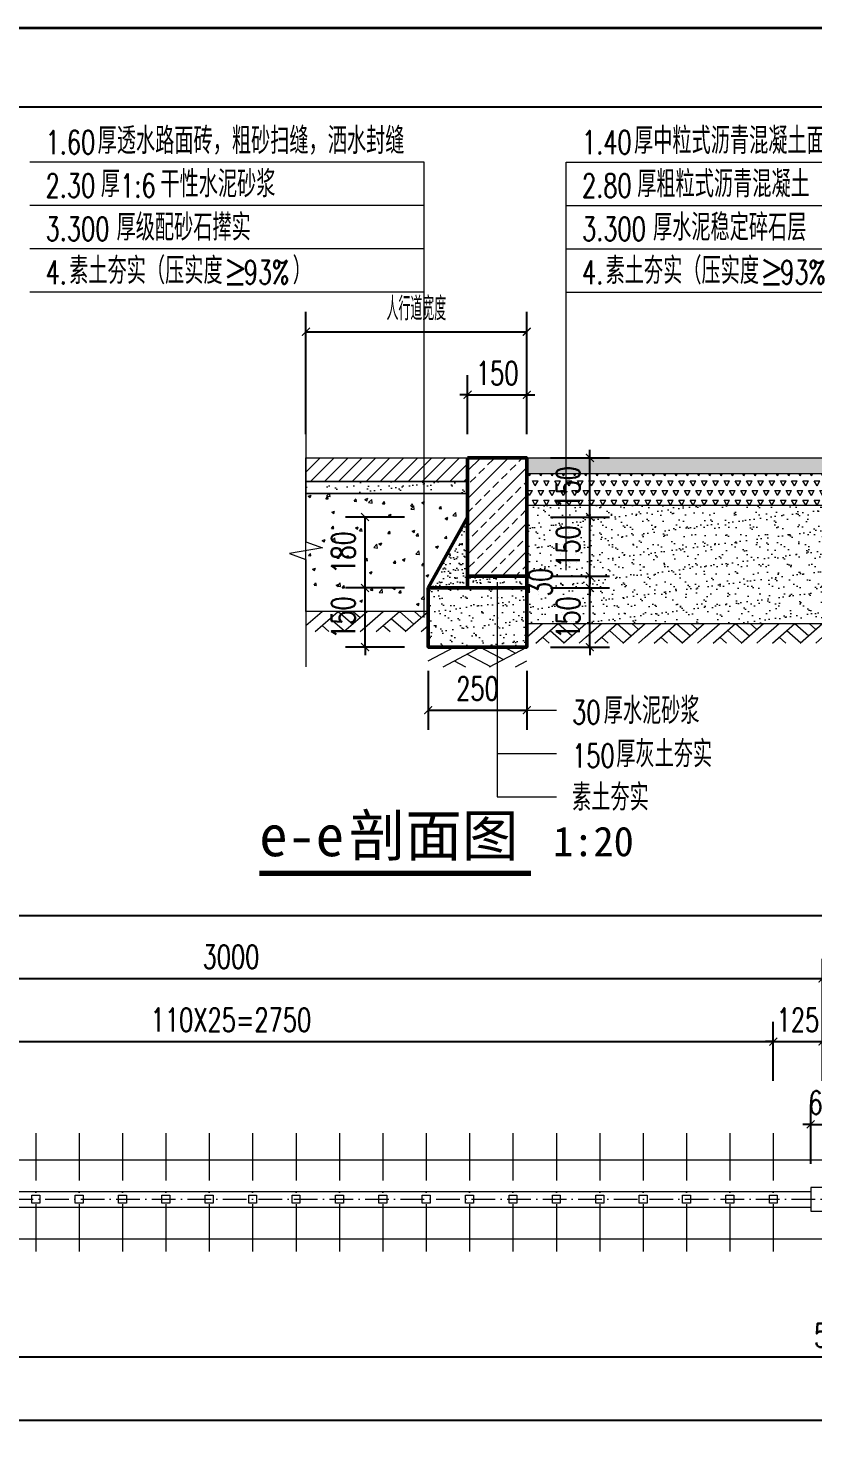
# Model space of a CAD drawing. Header units: millimetres. Extents: x 0 to 16820, y -11520 to 11880.
# Drawn here: x 9086 to 11075, y 8300 to 11880 of the extents above; entities that cross this region are included whole.
import ezdxf
from ezdxf.enums import TextEntityAlignment as Align

# ---------------------------------------------------------------- set-up
doc = ezdxf.new("R2010")
doc.units = ezdxf.units.MM
doc.header["$LTSCALE"] = 1000
doc.linetypes.add('ACAD_ISO10W100', pattern=[18, 12, -3, 0, -3])
doc.linetypes.add('CENTER', pattern=[2, 1.25, -0.25, 0.25, -0.25])
for name, color, linetype, lineweight in [('0-LA-轮廓线', 7, 'Continuous', 20), ('0-LA-轴线', 1, 'CENTER', 9), ('A-ANNO-DIMS', 3, 'Continuous', 13), ('A-ANNO-SYMB', 4, 'Continuous', 13), ('A-ANNO-TEXT', 7, 'Continuous', 18), ('A-COLU', 6, 'Continuous', 50), ('A-COLU-PATT', 8, 'Continuous', 13)]:
    doc.layers.add(name, color=color, linetype=linetype, lineweight=lineweight)
doc.layers.add('PUB_DIM', color=3, linetype='Continuous')
doc.layers.add('图框层', color=7, linetype='Continuous')
doc.styles.add('_TCH_DIM', font='SIMPLEX', dxfattribs={"bigfont": 'GBCBIG'})
doc.styles.add('_TCH_DIM_T3', font='SIMPLEX', dxfattribs={"width": 0.705882, "bigfont": 'GBCBIG'})
doc.styles.add('宋体', font='', dxfattribs={"width": 0.8})
doc.styles.add('黑体', font='simhei.ttf')
doc.styles.get('宋体').set_extended_font_data('SimSun')
doc.dimstyles.new('_TCH_ARCH&&20', dxfattribs={"dimtxt": 59.5, "dimasz": 20, "dimexe": 50, "dimexo": 60, "dimgap": 25.25, "dimtad": 1, "dimdec": 0, "dimzin": 0, "dimdsep": 46, "dimtxsty": '_TCH_DIM_T3', "dimblk": 'ARCHTICK', "dimcen": 0.09, "dimclrt": 7, "dimazin": 2, "dimtfac": 1, "dimtdec": 0, "dimtix": 1, "dimtmove": 2, "dimatfit": 3, "dimfxl": 20, "dimtolj": 1, "dimtzin": 0, "dimarcsym": 0})

# ---------------------------------------------------------------- blocks, each defined once
blk = doc.blocks.new('_ArchTick')
at = {"color": 0, "linetype": 'ByBlock', "const_width": 0.15}
blk.add_lwpolyline([(-0.5, -0.5), (0.5, 0.5)], dxfattribs=at)
blk = doc.blocks.new('*D31')
at = {"layer": 'A-ANNO-DIMS', "color": 0, "lineweight": -2, "transparency": 16777216}
for p, q in [((10100, 10250.3), (10100, 10100.3)), ((10350, 10250.3), (10350, 10100.3)), ((10100, 10150.3), (10350, 10150.3))]:
    blk.add_line(p, q, dxfattribs=at)
at = {"layer": 'Defpoints', "color": 0, "transparency": 16777216}
for p in [(10100, 10310.3), (10350, 10310.3), (10350, 10150.3)]:
    blk.add_point(p, dxfattribs=at)
at = {"layer": 'A-ANNO-DIMS', "color": 0, "lineweight": -2, "transparency": 16777216, "xscale": 20, "yscale": 20, "zscale": 20, "rotation": 180}
blk.add_blockref('_ArchTick', (10100, 10150.3), dxfattribs=at)
at = {"layer": 'A-ANNO-DIMS', "color": 0, "lineweight": -2, "transparency": 16777216, "xscale": 20, "yscale": 20, "zscale": 20}
blk.add_blockref('_ArchTick', (10350, 10150.3), dxfattribs=at)
at = {"layer": 'A-ANNO-DIMS', "color": 7, "transparency": 16777216, "insert": (10225, 10205.3), "char_height": 59.5, "attachment_point": 5, "style": '_TCH_DIM_T3'}
blk.add_mtext('\\A1;250', dxfattribs=at)
blk = doc.blocks.new('*D32')
at = {"layer": 'A-ANNO-DIMS', "color": 0, "lineweight": -2, "transparency": 16777216}
for p, q in [((10040, 10460.3), (9890, 10460.3)), ((9940, 10460.3), (9940, 10480.3)), ((9940, 10310.3), (9940, 10460.3)), ((10040, 10310.3), (9890, 10310.3)), ((9940, 10310.3), (9940, 10290.3))]:
    blk.add_line(p, q, dxfattribs=at)
at = {"layer": 'Defpoints', "color": 0, "transparency": 16777216}
for p in [(9940, 10460.3), (10100, 10460.3), (10100, 10310.3)]:
    blk.add_point(p, dxfattribs=at)
at = {"layer": 'A-ANNO-DIMS', "color": 0, "lineweight": -2, "transparency": 16777216, "xscale": 20, "yscale": 20, "zscale": 20}
for p, rotation in [((9940, 10460.3), 270), ((9940, 10310.3), 90)]:
    blk.add_blockref('_ArchTick', p, dxfattribs=dict(at, rotation=rotation))
at = {"layer": 'A-ANNO-DIMS', "color": 7, "transparency": 16777216, "insert": (9885, 10385.3), "char_height": 59.5, "attachment_point": 5, "rotation": 90, "style": '_TCH_DIM_T3'}
blk.add_mtext('\\A1;150', dxfattribs=at)
blk = doc.blocks.new('*D33')
at = {"layer": 'A-ANNO-DIMS', "color": 0, "lineweight": -2, "transparency": 16777216}
for p, q in [((10040, 10640.3), (9890, 10640.3)), ((9940, 10460.3), (9940, 10640.3)), ((10040, 10460.3), (9890, 10460.3))]:
    blk.add_line(p, q, dxfattribs=at)
at = {"layer": 'Defpoints', "color": 0, "transparency": 16777216}
for p in [(9940, 10640.3), (10100, 10640.3), (10100, 10460.3)]:
    blk.add_point(p, dxfattribs=at)
at = {"layer": 'A-ANNO-DIMS', "color": 0, "lineweight": -2, "transparency": 16777216, "xscale": 20, "yscale": 20, "zscale": 20}
for p, rotation in [((9940, 10640.3), 90), ((9940, 10460.3), 270)]:
    blk.add_blockref('_ArchTick', p, dxfattribs=dict(at, rotation=rotation))
at = {"layer": 'A-ANNO-DIMS', "color": 7, "transparency": 16777216, "insert": (9885, 10550.3), "char_height": 59.5, "attachment_point": 5, "rotation": 90, "style": '_TCH_DIM_T3'}
blk.add_mtext('\\A1;180', dxfattribs=at)
blk = doc.blocks.new('*D34')
at = {"layer": 'A-ANNO-DIMS', "color": 0, "lineweight": -2, "transparency": 16777216}
for p, q in [((10410, 10790.3), (10560, 10790.3)), ((10510, 10790.3), (10510, 10810.3)), ((10510, 10640.3), (10510, 10790.3)), ((10410, 10640.3), (10560, 10640.3)), ((10510, 10640.3), (10510, 10620.3))]:
    blk.add_line(p, q, dxfattribs=at)
at = {"layer": 'Defpoints', "color": 0, "transparency": 16777216}
for p in [(10350, 10790.3), (10510, 10790.3), (10350, 10640.3)]:
    blk.add_point(p, dxfattribs=at)
at = {"layer": 'A-ANNO-DIMS', "color": 0, "lineweight": -2, "transparency": 16777216, "xscale": 20, "yscale": 20, "zscale": 20}
for p, rotation in [((10510, 10790.3), 270), ((10510, 10640.3), 90)]:
    blk.add_blockref('_ArchTick', p, dxfattribs=dict(at, rotation=rotation))
at = {"layer": 'A-ANNO-DIMS', "color": 7, "transparency": 16777216, "insert": (10455, 10715.3), "char_height": 59.5, "attachment_point": 5, "rotation": 90, "style": '_TCH_DIM_T3'}
blk.add_mtext('\\A1;150', dxfattribs=at)
blk = doc.blocks.new('*D35')
at = {"layer": 'A-ANNO-DIMS', "color": 0, "lineweight": -2, "transparency": 16777216}
for p, q in [((10410, 10640.3), (10560, 10640.3)), ((10510, 10640.3), (10510, 10660.3)), ((10510, 10490.3), (10510, 10640.3)), ((10410, 10490.3), (10560, 10490.3)), ((10510, 10490.3), (10510, 10470.3))]:
    blk.add_line(p, q, dxfattribs=at)
at = {"layer": 'Defpoints', "color": 0, "transparency": 16777216}
for p in [(10350, 10640.3), (10510, 10640.3), (10350, 10490.3)]:
    blk.add_point(p, dxfattribs=at)
at = {"layer": 'A-ANNO-DIMS', "color": 0, "lineweight": -2, "transparency": 16777216, "xscale": 20, "yscale": 20, "zscale": 20}
for p, rotation in [((10510, 10640.3), 270), ((10510, 10490.3), 90)]:
    blk.add_blockref('_ArchTick', p, dxfattribs=dict(at, rotation=rotation))
at = {"layer": 'A-ANNO-DIMS', "color": 7, "transparency": 16777216, "insert": (10455, 10565.3), "char_height": 59.5, "attachment_point": 5, "rotation": 90, "style": '_TCH_DIM_T3'}
blk.add_mtext('\\A1;150', dxfattribs=at)
blk = doc.blocks.new('*D36')
at = {"layer": 'A-ANNO-DIMS', "color": 0, "lineweight": -2, "transparency": 16777216}
for p, q in [((10410, 10490.3), (10560, 10490.3)), ((10510, 10490.3), (10510, 10510.3)), ((10510, 10460.3), (10510, 10490.3)), ((10410, 10460.3), (10560, 10460.3)), ((10510, 10460.3), (10510, 10440.3))]:
    blk.add_line(p, q, dxfattribs=at)
at = {"layer": 'Defpoints', "color": 0, "transparency": 16777216}
for p in [(10350, 10490.3), (10510, 10490.3), (10350, 10460.3)]:
    blk.add_point(p, dxfattribs=at)
at = {"layer": 'A-ANNO-DIMS', "color": 0, "lineweight": -2, "transparency": 16777216, "xscale": 20, "yscale": 20, "zscale": 20}
for p, rotation in [((10510, 10490.3), 270), ((10510, 10460.3), 90)]:
    blk.add_blockref('_ArchTick', p, dxfattribs=dict(at, rotation=rotation))
at = {"layer": 'A-ANNO-DIMS', "color": 7, "transparency": 16777216, "insert": (10385, 10475.3), "char_height": 59.5, "attachment_point": 5, "rotation": 90, "style": '_TCH_DIM_T3'}
blk.add_mtext('\\A1;30', dxfattribs=at)
blk = doc.blocks.new('*D37')
at = {"layer": 'A-ANNO-DIMS', "color": 0, "lineweight": -2, "transparency": 16777216}
for p, q in [((10410, 10460.3), (10560, 10460.3)), ((10510, 10460.3), (10510, 10480.3)), ((10510, 10310.3), (10510, 10460.3)), ((10410, 10310.3), (10560, 10310.3)), ((10510, 10310.3), (10510, 10290.3))]:
    blk.add_line(p, q, dxfattribs=at)
at = {"layer": 'Defpoints', "color": 0, "transparency": 16777216}
for p in [(10350, 10460.3), (10510, 10460.3), (10350, 10310.3)]:
    blk.add_point(p, dxfattribs=at)
at = {"layer": 'A-ANNO-DIMS', "color": 0, "lineweight": -2, "transparency": 16777216, "xscale": 20, "yscale": 20, "zscale": 20}
for p, rotation in [((10510, 10460.3), 270), ((10510, 10310.3), 90)]:
    blk.add_blockref('_ArchTick', p, dxfattribs=dict(at, rotation=rotation))
at = {"layer": 'A-ANNO-DIMS', "color": 7, "transparency": 16777216, "insert": (10455, 10385.3), "char_height": 59.5, "attachment_point": 5, "rotation": 90, "style": '_TCH_DIM_T3'}
blk.add_mtext('\\A1;150', dxfattribs=at)
blk = doc.blocks.new('*D64')
at = {"layer": 'A-ANNO-DIMS', "color": 0, "lineweight": -2, "transparency": 16777216}
for p, q in [((10200, 10850.3), (10200, 11000.3)), ((10350, 10850.3), (10350, 11000.3)), ((10200, 10950.3), (10180, 10950.3)), ((10200, 10950.3), (10350, 10950.3)), ((10350, 10950.3), (10370, 10950.3))]:
    blk.add_line(p, q, dxfattribs=at)
at = {"layer": 'Defpoints', "color": 0, "transparency": 16777216}
for p in [(10350, 10950.3), (10200, 10790.3), (10350, 10790.3)]:
    blk.add_point(p, dxfattribs=at)
at = {"layer": 'A-ANNO-DIMS', "color": 0, "lineweight": -2, "transparency": 16777216, "xscale": 20, "yscale": 20, "zscale": 20}
blk.add_blockref('_ArchTick', (10200, 10950.3), dxfattribs=at)
at = {"layer": 'A-ANNO-DIMS', "color": 0, "lineweight": -2, "transparency": 16777216, "xscale": 20, "yscale": 20, "zscale": 20, "rotation": 180}
blk.add_blockref('_ArchTick', (10350, 10950.3), dxfattribs=at)
at = {"layer": 'A-ANNO-DIMS', "color": 7, "transparency": 16777216, "insert": (10275, 11005.3), "char_height": 59.5, "attachment_point": 5, "style": '_TCH_DIM_T3'}
blk.add_mtext('\\A1;150', dxfattribs=at)
blk = doc.blocks.new('JYHT-FRAME_NORMAL-7c40bc6b8ebf42d483e23fe8ae0242e0')
at = {"layer": '图框层', "color": 4, "lineweight": 35}
blk.add_line((841, 594), (0, 594), dxfattribs=at)
at = {"layer": '图框层', "color": 0, "linetype": 'Continuous'}
blk.add_line((831, 584), (25, 584), dxfattribs=at)
at = {"style": '宋体'}
blk.add_attdef('公章', text='', height=2.5, dxfattribs=at).set_placement((795.74, 211.72), align=Align.MIDDLE_CENTER)
at = {"layer": '图框层', "style": '宋体', "width": 0.8}
for tag, height, p in [('合作设计单位', 3, (796, 528)), ('节能章', 2.5, (795.74, 103.14))]:
    blk.add_attdef(tag, text='', height=height, dxfattribs=at).set_placement(p, align=Align.MIDDLE_CENTER)
at = {"layer": '图框层', "style": '宋体'}
for tag, p in [('接口确认章', (794.47, 491.41)), ('竣工图章', (794.47, 491.41)), ('造价咨询章', (795.43, 445.09)), ('出图章', (795.43, 445.09)), ('提交图纸章', (788.66, 395.82)), ('报审章', (788.66, 394.32)), ('规划报审章', (788.66, 338.77)), ('制图人', (793.5, 230.46)), ('设计人', (793.5, 223.48)), ('专业负责人', (793.5, 216.44)), ('设计主持人', (793.5, 209.46)), ('项目经理', (793.5, 202.45)), ('校对', (793.5, 195.46)), ('审核', (793.5, 188.46)), ('审定', (793.5, 181.44)), ('工程名称', (804.5, 72.96)), ('子项名称', (804.5, 58.96)), ('设计号', (787, 48.48)), ('专业', (822, 48.44)), ('图名', (804.5, 37.94)), ('图号', (804.5, 23.99)), ('阶段', (787, 13.46)), ('日期', (822, 13.45))]:
    blk.add_attdef(tag, text='', height=2.5, dxfattribs=at).set_placement(p, align=Align.MIDDLE_CENTER)
for tag, p in [('版号1', (769.51, 97.5)), ('版号1日期', (787.01, 97.5)), ('版号1内容', (804.46, 97.5)), ('版号1修改人', (822.01, 97.5)), ('版号2', (769.51, 90.5)), ('版号2日期', (787.01, 90.5)), ('版号2内容', (804.46, 90.5)), ('版号2修改人', (822.01, 90.5)), ('版号3', (769.51, 83.5)), ('版号3日期', (787.01, 83.5)), ('版号3内容', (804.46, 83.5)), ('版号3修改人', (822.01, 83.5))]:
    blk.add_attdef(tag, text='', height=2.5, dxfattribs=at).set_placement(p, align=Align.MIDDLE)
blk = doc.blocks.new('*D358')
at = {"layer": 'Defpoints', "color": 0, "transparency": 16777216}
for p in [(8200, 8670), (14100, 8670), (14100, 8510)]:
    blk.add_point(p, dxfattribs=at)
at = {"layer": 'PUB_DIM', "color": 0, "lineweight": -2, "transparency": 16777216}
for p, q in [((8200, 8610), (8200, 8460)), ((14100, 8610), (14100, 8460)), ((8200, 8510), (14100, 8510))]:
    blk.add_line(p, q, dxfattribs=at)
at = {"layer": 'PUB_DIM', "color": 0, "lineweight": -2, "transparency": 16777216, "xscale": 20, "yscale": 20, "zscale": 20, "rotation": 180}
blk.add_blockref('_ArchTick', (8200, 8510), dxfattribs=at)
at = {"layer": 'PUB_DIM', "color": 0, "lineweight": -2, "transparency": 16777216, "xscale": 20, "yscale": 20, "zscale": 20}
blk.add_blockref('_ArchTick', (14100, 8510), dxfattribs=at)
at = {"layer": 'PUB_DIM', "color": 7, "transparency": 16777216, "insert": (11150, 8565), "char_height": 59.5, "attachment_point": 5, "style": '_TCH_DIM_T3'}
blk.add_mtext('\\A1;5900', dxfattribs=at)
blk = doc.blocks.new('*D360')
at = {"layer": 'Defpoints', "color": 0, "transparency": 16777216}
for p in [(2100, 8670), (14100, 8670), (14100, 8350)]:
    blk.add_point(p, dxfattribs=at)
at = {"layer": 'PUB_DIM', "color": 0, "lineweight": -2, "transparency": 16777216}
for p, q in [((2100, 8610), (2100, 8300)), ((14100, 8610), (14100, 8300)), ((2100, 8350), (14100, 8350))]:
    blk.add_line(p, q, dxfattribs=at)
at = {"layer": 'PUB_DIM', "color": 0, "lineweight": -2, "transparency": 16777216, "xscale": 20, "yscale": 20, "zscale": 20, "rotation": 180}
blk.add_blockref('_ArchTick', (2100, 8350), dxfattribs=at)
at = {"layer": 'PUB_DIM', "color": 0, "lineweight": -2, "transparency": 16777216, "xscale": 20, "yscale": 20, "zscale": 20}
blk.add_blockref('_ArchTick', (14100, 8350), dxfattribs=at)
at = {"layer": 'PUB_DIM', "color": 7, "transparency": 16777216, "insert": (8100, 8405), "char_height": 59.5, "attachment_point": 5, "style": '_TCH_DIM_T3'}
blk.add_mtext('\\A1;12000', dxfattribs=at)
blk = doc.blocks.new('*D362')
at = {"layer": 'Defpoints', "color": 0, "transparency": 16777216}
for p in [(11130, 9100), (11070, 8940), (11130, 8940)]:
    blk.add_point(p, dxfattribs=at)
at = {"layer": 'PUB_DIM', "color": 0, "lineweight": -2, "transparency": 16777216}
for p, q in [((11070, 9000), (11070, 9150)), ((11130, 9000), (11130, 9150)), ((11070, 9100), (11050, 9100)), ((11070, 9100), (11130, 9100)), ((11130, 9100), (11150, 9100))]:
    blk.add_line(p, q, dxfattribs=at)
at = {"layer": 'PUB_DIM', "color": 0, "lineweight": -2, "transparency": 16777216, "xscale": 20, "yscale": 20, "zscale": 20}
blk.add_blockref('_ArchTick', (11070, 9100), dxfattribs=at)
at = {"layer": 'PUB_DIM', "color": 0, "lineweight": -2, "transparency": 16777216, "xscale": 20, "yscale": 20, "zscale": 20, "rotation": 180}
blk.add_blockref('_ArchTick', (11130, 9100), dxfattribs=at)
at = {"layer": 'PUB_DIM', "color": 7, "transparency": 16777216, "insert": (11100, 9155), "char_height": 59.5, "attachment_point": 5, "style": '_TCH_DIM_T3'}
blk.add_mtext('\\A1;60', dxfattribs=at)
blk = doc.blocks.new('*D394')
at = {"layer": 'A-ANNO-DIMS', "color": 0, "lineweight": -2, "transparency": 16777216}
for p, q in [((8225, 9210), (8225, 9360)), ((10975, 9210), (10975, 9360)), ((8225, 9310), (10975, 9310))]:
    blk.add_line(p, q, dxfattribs=at)
at = {"layer": 'Defpoints', "color": 0, "transparency": 16777216}
for p in [(10975, 9310), (8225, 9150), (10975, 9150)]:
    blk.add_point(p, dxfattribs=at)
at = {"layer": 'A-ANNO-DIMS', "color": 0, "lineweight": -2, "transparency": 16777216, "xscale": 20, "yscale": 20, "zscale": 20, "rotation": 180}
blk.add_blockref('_ArchTick', (8225, 9310), dxfattribs=at)
at = {"layer": 'A-ANNO-DIMS', "color": 0, "lineweight": -2, "transparency": 16777216, "xscale": 20, "yscale": 20, "zscale": 20}
blk.add_blockref('_ArchTick', (10975, 9310), dxfattribs=at)
at = {"layer": 'A-ANNO-DIMS', "color": 7, "transparency": 16777216, "insert": (9600, 9365), "char_height": 59.5, "attachment_point": 5, "style": '_TCH_DIM_T3'}
blk.add_mtext('\\A1;110X25=2750', dxfattribs=at)
blk = doc.blocks.new('*D395')
at = {"layer": 'A-ANNO-DIMS', "color": 0, "lineweight": -2, "transparency": 16777216}
for p, q in [((10975, 9210), (10975, 9360)), ((11100, 9210), (11100, 9360)), ((10975, 9310), (10955, 9310)), ((10975, 9310), (11100, 9310)), ((11100, 9310), (11120, 9310))]:
    blk.add_line(p, q, dxfattribs=at)
at = {"layer": 'Defpoints', "color": 0, "transparency": 16777216}
for p in [(11100, 9310), (10975, 9150), (11100, 9150)]:
    blk.add_point(p, dxfattribs=at)
at = {"layer": 'A-ANNO-DIMS', "color": 0, "lineweight": -2, "transparency": 16777216, "xscale": 20, "yscale": 20, "zscale": 20}
blk.add_blockref('_ArchTick', (10975, 9310), dxfattribs=at)
at = {"layer": 'A-ANNO-DIMS', "color": 0, "lineweight": -2, "transparency": 16777216, "xscale": 20, "yscale": 20, "zscale": 20, "rotation": 180}
blk.add_blockref('_ArchTick', (11100, 9310), dxfattribs=at)
at = {"layer": 'A-ANNO-DIMS', "color": 7, "transparency": 16777216, "insert": (11037.5, 9365), "char_height": 59.5, "attachment_point": 5, "style": '_TCH_DIM_T3'}
blk.add_mtext('\\A1;125', dxfattribs=at)
blk = doc.blocks.new('*D400')
at = {"layer": 'A-ANNO-DIMS', "color": 0, "lineweight": -2, "transparency": 16777216}
for p, q in [((8100, 9210), (8100, 9520)), ((11100, 9210), (11100, 9520)), ((8100, 9470), (11100, 9470))]:
    blk.add_line(p, q, dxfattribs=at)
at = {"layer": 'Defpoints', "color": 0, "transparency": 16777216}
for p in [(11100, 9470), (8100, 9150), (11100, 9150)]:
    blk.add_point(p, dxfattribs=at)
at = {"layer": 'A-ANNO-DIMS', "color": 0, "lineweight": -2, "transparency": 16777216, "xscale": 20, "yscale": 20, "zscale": 20, "rotation": 180}
blk.add_blockref('_ArchTick', (8100, 9470), dxfattribs=at)
at = {"layer": 'A-ANNO-DIMS', "color": 0, "lineweight": -2, "transparency": 16777216, "xscale": 20, "yscale": 20, "zscale": 20}
blk.add_blockref('_ArchTick', (11100, 9470), dxfattribs=at)
at = {"layer": 'A-ANNO-DIMS', "color": 7, "transparency": 16777216, "insert": (9600, 9525), "char_height": 59.5, "attachment_point": 5, "style": '_TCH_DIM_T3'}
blk.add_mtext('\\A1;3000', dxfattribs=at)
blk = doc.blocks.new('*D403')
at = {"layer": 'A-ANNO-DIMS', "color": 0, "lineweight": -2, "transparency": 16777216}
for p, q in [((2100, 9210), (2100, 9680)), ((14100, 9210), (14100, 9680)), ((2100, 9630), (14100, 9630))]:
    blk.add_line(p, q, dxfattribs=at)
at = {"layer": 'Defpoints', "color": 0, "transparency": 16777216}
for p in [(14100, 9630), (2100, 9150), (14100, 9150)]:
    blk.add_point(p, dxfattribs=at)
at = {"layer": 'A-ANNO-DIMS', "color": 0, "lineweight": -2, "transparency": 16777216, "xscale": 20, "yscale": 20, "zscale": 20, "rotation": 180}
blk.add_blockref('_ArchTick', (2100, 9630), dxfattribs=at)
at = {"layer": 'A-ANNO-DIMS', "color": 0, "lineweight": -2, "transparency": 16777216, "xscale": 20, "yscale": 20, "zscale": 20}
blk.add_blockref('_ArchTick', (14100, 9630), dxfattribs=at)
at = {"layer": 'A-ANNO-DIMS', "color": 7, "transparency": 16777216, "insert": (8100, 9685), "char_height": 59.5, "attachment_point": 5, "style": '_TCH_DIM_T3'}
blk.add_mtext('\\A1;12000', dxfattribs=at)
blk = doc.blocks.new('*D527')
at = {"layer": 'A-ANNO-DIMS', "color": 0, "lineweight": -2, "transparency": 16777216}
for p, q in [((9790, 10850.3), (9790, 11160.3)), ((10350, 10850.3), (10350, 11160.3)), ((9790, 11110.3), (10350, 11110.3))]:
    blk.add_line(p, q, dxfattribs=at)
at = {"layer": 'Defpoints', "color": 0, "transparency": 16777216}
for p in [(10350, 11110.3), (9790, 10790.3), (10350, 10790.3)]:
    blk.add_point(p, dxfattribs=at)
at = {"layer": 'A-ANNO-DIMS', "color": 0, "lineweight": -2, "transparency": 16777216, "xscale": 20, "yscale": 20, "zscale": 20, "rotation": 180}
blk.add_blockref('_ArchTick', (9790, 11110.3), dxfattribs=at)
at = {"layer": 'A-ANNO-DIMS', "color": 0, "lineweight": -2, "transparency": 16777216, "xscale": 20, "yscale": 20, "zscale": 20}
blk.add_blockref('_ArchTick', (10350, 11110.3), dxfattribs=at)
at = {"layer": 'A-ANNO-DIMS', "color": 7, "transparency": 16777216, "insert": (10070, 11168.3), "char_height": 59.5, "attachment_point": 5, "style": '_TCH_DIM_T3'}
blk.add_mtext('\\A1;人行道宽度', dxfattribs=at)
blk = doc.blocks.new('$LinePat$素土夯实')
at = {"color": 0}
for p, q in [((0, -210), (210, 0)), ((120, -300), (420, 0)), ((420, 0), (608, -188)), ((495, -300), (795, 0)), ((615, 0), (705, -90)), ((315, -105), (502, -293)), ((210, -210), (300, -300)), ((705, -300), (795, -210))]:
    blk.add_line(p, q, dxfattribs=at)

msp = doc.modelspace()

# ---------------------------------------------------------------- hatches: boundary and pattern name
at = {"layer": 'A-COLU-PATT'}
h = msp.add_hatch(dxfattribs=at)
h.set_pattern_fill('普通砖', color=256, scale=10)
h.set_pattern_definition([(45, (-84136.644, -3941.192), (-17.6776766, 17.6776766), [])])
h.paths.add_polyline_path([(9790.03683, 10730.29745), (9790.03683, 10790.29745), (10200.03683, 10790.29745), (10200.03683, 10730.29745)])
h = msp.add_hatch(dxfattribs=at)
h.set_pattern_fill('天然石材', color=256, scale=10)
h.set_pattern_definition([(45, (-81926.644, -3941.19), (-35.355353, 35.355353), []), (45, (-81909.257, -3959.144), (-35.355353, 35.355353), [19.73685, -11.2782])])
h.paths.add_polyline_path([(10200.03683, 10790.29745), (10350.03683, 10790.29745), (10350.03683, 10490.29745), (10200.03683, 10490.29745)])
h = msp.add_hatch(dxfattribs=at)
h.set_pattern_fill('TRIANG', color=256, scale=5)
h.set_pattern_definition([(60, (10800.037, 10750.297), (-7.14375, 12.37334), [7.14375, -7.14375]), (120, (10800.037, 10750.297), (-14.2875, 1e-06), [7.14375, -7.14375]), (0, (10796.465, 10756.484), (7.14375, 12.37334), [7.14375, -7.14375])])
h.paths.add_polyline_path([(11250.03683, 10750.29745), (11250.03683, 10790.29745), (10350.03683, 10790.29745), (10350.03683, 10750.29745)])
h = msp.add_hatch(dxfattribs=at)
h.set_pattern_fill('TRIANG', color=256, scale=10)
h.set_pattern_definition([(60, (10800.037, 10670.297), (-14.2875, 24.7467), [14.2875, -14.2875]), (120, (10800.037, 10670.297), (-28.575, 3e-06), [14.2875, -14.2875]), (0, (10792.893, 10682.67), (14.2875, 24.7467), [14.2875, -14.2875])])
h.paths.add_polyline_path([(11250.03683, 10670.29745), (11250.03683, 10750.29745), (10350.03683, 10750.29745), (10350.03683, 10670.29745)])
h = msp.add_hatch(dxfattribs=at)
h.set_pattern_fill('粉刷', color=256, scale=10)
h.set_pattern_definition([(37.5, (-84136.644, -3959.144), (-1.259867, 38.536475), [0, -30.4, 0, -34, 0, -32.5]), (7.5, (-84136.644, -3959.144), (35.395534, 56.44292), [0, -16.4, 0, -27.4, 0, -10.5]), (327.5, (-84161.244, -3959.144), (62.282837, 0.113181), [0, -10, 0, -36, 0, -47]), (317.5, (-84161.244, -3959.144), (60.122532, 17.55351), [0, -5, 0, -23.6, 0, -27])])
h.paths.add_polyline_path([(9790.03683, 10730.29745), (10200.03683, 10730.29745), (10200.03683, 10700.29745), (9790.03683, 10700.29745)])
h = msp.add_hatch(dxfattribs=at)
h.set_pattern_fill('砂石碎砖', color=256, scale=10)
h.set_pattern_definition([(50, (-84136.644, -3959.144), (71.726018, -6.275213), [7.5, -82.5]), (355, (-84136.644, -3959.14), (-13.87513, 75.219213), [6, -66]), (100.4514, (-84130.67, -3959.666), (57.85094, 68.943954), [6.37402, -70.11421]), (46.1842, (-84136.64, -3939.14), (106.724104, -16.5519), [11.25, -123.75]), (96.6356, (-84127.75, -3940.52), (93.46627, 97.41179), [9.56103, -105.1713]), (351.1842, (-84136.64, -3939.14), (93.4662, 97.41186), [9, -99]), (21, (-84126.644, -3944.144), (59.690705, -40.26189), [7.5, -82.5]), (326, (-84126.644, -3944.14), (24.331534, 72.515004), [6, -66]), (71.4514, (-84121.67, -3947.5), (84.022263, 32.25305), [6.37402, -70.11421])])
h.paths.add_polyline_path([(9790.03683, 10700.29745), (10200.03683, 10700.29745), (10200.03683, 10640.29745), (10100.03683, 10460.29745), (10100.03683, 10400.29745), (9790.03683, 10400.29745)])
h = msp.add_hatch(dxfattribs=at)
h.set_pattern_fill('砂灰土', color=256, scale=10)
h.set_pattern_definition([(37.5, (10800.037, 10670.297), (-1.2599, 38.5365), [0, -30.4, 0, -34, 0, -32.5]), (7.5, (10800.037, 10670.3), (35.3955, 56.443), [0, -16.4, 0, -27.4, 0, -10.5]), (327.5, (10775.437, 10670.297), (62.2828, 0.1132), [0, -10, 0, -36, 0, -47]), (317.5, (10775.437, 10670.3), (60.1225, 17.5535), [0, -5, 0, -23.6, 0, -27])])
h.paths.add_polyline_path([(11250.03683, 10370.29745), (11250.03683, 10532.79745), (11208.03683, 10547.69923), (11292.03683, 10562.5107), (11250.03683, 10577.79745), (11250.03683, 10670.29745), (10350.03683, 10670.29745), (10350.03683, 10370.29745)])
h = msp.add_hatch(dxfattribs=at)
h.set_pattern_fill('碎沙', color=256, scale=10)
h.set_pattern_definition([(37.5, (-81976.644, -4059.144), (-0.8000156, 24.470662), [0, -19.304, 0, -21.59, 0, -20.6375]), (7.5, (-81976.644, -4059.144), (22.476164, 35.841255), [0, -10.414, 0, -17.399, 0, -6.6675]), (327.5, (-81992.265, -4059.144), (39.5496185, 0.071859), [0, -6.35, 0, -22.86, 0, -29.845]), (317.5, (-81992.265, -4059.144), (38.177823, 11.146466), [0, -3.175, 0, -14.986, 0, -17.145])])
h.paths.add_polyline_path([(10200.03683, 10490.29745), (10200.03683, 10460.29745), (10350.03683, 10460.29745), (10350.03683, 10490.29745)])
h.paths.add_polyline_path([(10100.03683, 10460.29745), (10200.03683, 10460.29745), (10200.03683, 10640.29745)])
h = msp.add_hatch(dxfattribs=at)
h.set_pattern_fill('砂灰土', color=256, scale=10)
h.set_pattern_definition([(37.5, (-82016.644, -4059.144), (-1.259867, 38.536475), [0, -30.4, 0, -34, 0, -32.5]), (7.5, (-82016.644, -4059.144), (35.395534, 56.44292), [0, -16.4, 0, -27.4, 0, -10.5]), (327.5, (-82041.244, -4059.144), (62.282837, 0.113181), [0, -10, 0, -36, 0, -47]), (317.5, (-82041.244, -4059.144), (60.122532, 17.55351), [0, -5, 0, -23.6, 0, -27])])
h.paths.add_polyline_path([(10100.03683, 10460.29745), (10350.03683, 10460.29745), (10350.03683, 10310.29745), (10100.03683, 10310.29745)])

# ---------------------------------------------------------------- linework, layer by layer
at = {"layer": '0-LA-轮廓线'}
for points in [[(2100.01115, 9009.9969), (14100.01115, 9009.9969)], [(8130.01115, 8929.9969), (11070.01115, 8929.9969)], [(8130.01115, 8889.9969), (11070.01115, 8889.9969)], [(2100.01115, 8809.9969), (14100.01115, 8809.9969)]]:
    msp.add_lwpolyline(points, dxfattribs=at)
for points in [[(9115.01115, 8899.9969), (9095.01115, 8899.9969), (9095.01115, 8919.9969), (9115.01115, 8919.9969)], [(9225.01115, 8899.9969), (9205.01115, 8899.9969), (9205.01115, 8919.9969), (9225.01115, 8919.9969)], [(9335.01115, 8899.9969), (9315.01115, 8899.9969), (9315.01115, 8919.9969), (9335.01115, 8919.9969)], [(9445.01115, 8899.9969), (9425.01115, 8899.9969), (9425.01115, 8919.9969), (9445.01115, 8919.9969)], [(9555.01115, 8899.9969), (9535.01115, 8899.9969), (9535.01115, 8919.9969), (9555.01115, 8919.9969)], [(9665.01115, 8899.9969), (9645.01115, 8899.9969), (9645.01115, 8919.9969), (9665.01115, 8919.9969)], [(9775.01115, 8899.9969), (9755.01115, 8899.9969), (9755.01115, 8919.9969), (9775.01115, 8919.9969)], [(9885.01115, 8899.9969), (9865.01115, 8899.9969), (9865.01115, 8919.9969), (9885.01115, 8919.9969)], [(9995.01115, 8899.9969), (9975.01115, 8899.9969), (9975.01115, 8919.9969), (9995.01115, 8919.9969)], [(10105.01115, 8899.9969), (10085.01115, 8899.9969), (10085.01115, 8919.9969), (10105.01115, 8919.9969)], [(10215.01115, 8899.9969), (10195.01115, 8899.9969), (10195.01115, 8919.9969), (10215.01115, 8919.9969)], [(10325.01115, 8899.9969), (10305.01115, 8899.9969), (10305.01115, 8919.9969), (10325.01115, 8919.9969)], [(10435.01115, 8899.9969), (10415.01115, 8899.9969), (10415.01115, 8919.9969), (10435.01115, 8919.9969)], [(10545.01115, 8899.9969), (10525.01115, 8899.9969), (10525.01115, 8919.9969), (10545.01115, 8919.9969)], [(10655.01115, 8899.9969), (10635.01115, 8899.9969), (10635.01115, 8919.9969), (10655.01115, 8919.9969)], [(10765.01115, 8899.9969), (10745.01115, 8899.9969), (10745.01115, 8919.9969), (10765.01115, 8919.9969)], [(10875.01115, 8899.9969), (10855.01115, 8899.9969), (10855.01115, 8919.9969), (10875.01115, 8919.9969)], [(10985.01115, 8899.9969), (10965.01115, 8899.9969), (10965.01115, 8919.9969), (10985.01115, 8919.9969)], [(11070.01115, 8879.9969), (11130.01115, 8879.9969), (11130.01115, 8939.9969), (11070.01115, 8939.9969)]]:
    msp.add_lwpolyline(points, close=True, dxfattribs=at)
at = {"layer": '0-LA-轴线', "linetype": 'ACAD_ISO10W100', "ltscale": 0.01}
for points in [[(9105.01115, 9077.83596), (9105.01115, 8775.88576)], [(9215.01115, 9077.83596), (9215.01115, 8775.88576)], [(9325.01115, 9077.83596), (9325.01115, 8775.88576)], [(9435.01115, 9077.83596), (9435.01115, 8775.88576)], [(9545.01115, 9077.83596), (9545.01115, 8775.88576)], [(9655.01115, 9077.83596), (9655.01115, 8775.88576)], [(9765.01115, 9077.83596), (9765.01115, 8775.88576)], [(9875.01115, 9077.83596), (9875.01115, 8775.88576)], [(9985.01115, 9077.83596), (9985.01115, 8775.88576)], [(10095.01115, 9077.83596), (10095.01115, 8775.88576)], [(10205.01115, 9077.83596), (10205.01115, 8775.88576)], [(10315.01115, 9077.83596), (10315.01115, 8775.88576)], [(10425.01115, 9077.83596), (10425.01115, 8775.88576)], [(10535.01115, 9077.83596), (10535.01115, 8775.88576)], [(10645.01115, 9077.83596), (10645.01115, 8775.88576)], [(10755.01115, 9077.83596), (10755.01115, 8775.88576)], [(10865.01115, 9077.83596), (10865.01115, 8775.88576)], [(10975.01115, 9077.83596), (10975.01115, 8775.88576)]]:
    msp.add_lwpolyline(points, dxfattribs=at)
at = {"layer": '0-LA-轴线', "linetype": 'ACAD_ISO10W100', "ltscale": 0.005}
msp.add_lwpolyline([(1020.01115, 8909.9969), (15070.01115, 8909.9969)], dxfattribs=at)
at = {"layer": 'A-ANNO-SYMB'}
for p, q in [((10090.03683, 11539.99745), (9090.03683, 11539.99745)), ((10090.03683, 11210.29745), (10090.03683, 11539.99745)), ((10450.03683, 11210.29745), (10450.03683, 11539.99745)), ((10450.03683, 11539.99745), (11250.03683, 11539.99745)), ((10090.03683, 11430.09745), (9090.03683, 11430.09745)), ((10450.03683, 11430.09745), (11250.03683, 11430.09745)), ((10090.03683, 11320.19745), (9090.03683, 11320.19745)), ((10450.03683, 11320.19745), (11250.03683, 11320.19745)), ((10090.03683, 11210.29745), (9090.03683, 11210.29745)), ((10090.03683, 10385.29745), (10090.03683, 11210.29745)), ((10450.03683, 10505.29745), (10450.03683, 11210.29745)), ((10450.03683, 11210.29745), (11250.03683, 11210.29745)), ((10275.03683, 10475.29745), (10275.03683, 10150.29745)), ((10275.03683, 10150.29745), (10425.03683, 10150.29745)), ((10275.03683, 10150.29745), (10275.03683, 9930.49745)), ((10275.03683, 10040.39745), (10425.03683, 10040.39745)), ((10275.03683, 9930.49745), (10425.03683, 9930.49745))]:
    msp.add_line(p, q, dxfattribs=at)
msp.add_lwpolyline([(9790.03683, 10850.29745), (9790.03683, 10577.79745), (9832.03683, 10562.5107), (9748.03683, 10547.69923), (9790.03683, 10532.79745), (9790.03683, 10260.29745)], dxfattribs=at)
at = {"layer": 'A-ANNO-TEXT', "const_width": 14}
msp.add_lwpolyline([(9671.89759, 9736.6388), (10360.91025, 9736.6388)], dxfattribs=at)
at = {"layer": 'A-COLU'}
for points in [[(10200.03683, 10790.29745), (10350.03683, 10790.29745), (10350.03683, 10490.29745), (10200.03683, 10490.29745)], [(10100.03683, 10460.29745), (10200.03683, 10460.29745), (10200.03683, 10640.29745)], [(10200.03683, 10490.29745), (10200.03683, 10460.29745), (10350.03683, 10460.29745), (10350.03683, 10490.29745)], [(10100.03683, 10460.29745), (10350.03683, 10460.29745), (10350.03683, 10310.29745), (10100.03683, 10310.29745)]]:
    msp.add_lwpolyline(points, close=True, dxfattribs=at)
at = {"layer": 'A-COLU-PATT'}
for points in [[(9790.03683, 10730.29745), (9790.03683, 10790.29745), (10200.03683, 10790.29745), (10200.03683, 10730.29745)], [(9790.03683, 10730.29745), (10200.03683, 10730.29745), (10200.03683, 10700.29745), (9790.03683, 10700.29745)], [(9790.03683, 10700.29745), (10200.03683, 10700.29745), (10200.03683, 10640.29745), (10100.03683, 10460.29745), (10100.03683, 10460.29745), (10100.03683, 10400.29745), (9790.03683, 10400.29745)]]:
    msp.add_lwpolyline(points, close=True, dxfattribs=at)
for points in [[(10350.03683, 10790.29745), (11250.03683, 10790.29745)], [(10350.03683, 10750.29745), (11250.03683, 10750.29745)], [(10350.03683, 10670.29745), (11250.03683, 10670.29745)], [(10350.03683, 10370.29745), (11250.03683, 10370.29745)]]:
    msp.add_lwpolyline(points, dxfattribs=at)

# ---------------------------------------------------------------- block references
at = {"xscale": 20, "yscale": 20, "zscale": 20}
msp.add_blockref('JYHT-FRAME_NORMAL-7c40bc6b8ebf42d483e23fe8ae0242e0', (0.03683, -0.00255), dxfattribs=at)
at = {"layer": 'A-COLU-PATT', "yscale": 0.1666666666666667, "zscale": 0.1666666666666667}
for p, xscale in [((9790.03683, 10400.29745), 0.194968553458917), ((9945.03683, 10400.29745), 0.194968553458917), ((10350.03683, 10370.29745), 0.1886792452828229), ((10500.03683, 10370.29745), 0.1886792452828229), ((10650.03683, 10370.29745), 0.1886792452828229), ((10800.03683, 10370.29745), 0.1886792452828229), ((10950.03683, 10370.29745), 0.1886792452828229), ((10100.03683, 10310.29745), 0.3144654088047048)]:
    msp.add_blockref('$LinePat$素土夯实', p, dxfattribs=dict(at, xscale=xscale))

# ---------------------------------------------------------------- texts
at = {"layer": 'A-ANNO-SYMB', "color": 7, "style": '_TCH_DIM'}
for s, height, p in [('厚透水路面砖，粗砂扫缝，洒水封缝', 67.5177305, (9261.93683, 11560.99745)), ('厚中粒式沥青混凝土面层', 67.5177305, (10621.93683, 11560.99745)), ('厚', 67.51773, (9269.93683, 11451.09745)), ('干性水泥砂浆', 67.51773, (9421.08576, 11451.09745)), ('厚粗粒式沥青混凝土', 67.51773, (10629.93683, 11451.09745)), ('厚级配砂石撵实', 67.51773, (9309.93683, 11341.19745)), ('厚水泥稳定碎石层', 67.51773, (10669.93683, 11341.19745)), ('素土夯实（压实度≥', 67.51773, (9189.93683, 11231.29745)), ('）', 67.51773, (9756.27725, 11231.29745)), ('素土夯实（压实度≥', 67.51773, (10549.93683, 11231.29745)), ('厚水泥砂浆', 67.51773, (10544.93683, 10115.29745)), ('厚灰土夯实', 67.51773, (10576.93683, 10005.39745)), ('素土夯实', 67.51773, (10464.93683, 9895.49745))]:
    msp.add_text(s, height=height, dxfattribs=at).set_placement(p)
at = {"layer": 'A-ANNO-SYMB', "color": 7, "style": '_TCH_DIM', "width": 0.705882}
for s, p in [('1.60', (9129.93683, 11560.99745)), ('1.40', (10489.93683, 11560.99745)), ('2.30', (9129.93683, 11451.09745)), ('1:6', (9319.08576, 11451.09745)), ('2.80', (10489.93683, 11451.09745)), ('3.300', (9129.93683, 11341.19745)), ('3.300', (10489.93683, 11341.19745)), ('4.', (9129.93683, 11231.29745)), ('93%', (9632.27725, 11231.29745)), ('4.', (10489.93683, 11231.29745)), ('93%', (10992.27725, 11231.29745)), ('30', (10464.93683, 10115.29745)), ('150', (10464.93683, 10005.39745))]:
    msp.add_text(s, height=59.5, dxfattribs=at).set_placement(p)
at = {"layer": 'A-ANNO-TEXT', "color": 7, "style": '黑体'}
for s, height, p in [('剖面图', 105.147679, (9898.73303, 9779.99745)), ('e-e', 105.147679, (9671.89759, 9779.99745)), ('1:20', 75.105485, (10416.91025, 9779.99745))]:
    msp.add_text(s, height=height, dxfattribs=at).set_placement(p)

# ---------------------------------------------------------------- dimensions: what is measured, and where the dimension line sits
at = {"layer": 'A-ANNO-DIMS'}
for p1, p2, distance, text, picture, middle in [((9790.03683, 10790.29745), (10350.03683, 10790.29745), 320, '人行道宽度', '*D527', (10070.03683, 11168.25057)), ((8225.01115, 9149.9969), (10975.01115, 9149.9969), 160, '110X25=2750', '*D394', (9600.01115, 9364.9969))]:
    dim = msp.add_aligned_dim(p1=p1, p2=p2, distance=distance, text=text, dimstyle='_TCH_ARCH&&20', dxfattribs=at)
    dim.commit()
    dim.dimension.update_dxf_attribs({"geometry": picture, "text_midpoint": middle})
for p1, p2, distance, picture, middle in [((10200.03683, 10790.29745), (10350.03683, 10790.29745), 160, '*D64', (10275.03683, 11005.29745)), ((10350.03683, 10640.29745), (10350.03683, 10790.29745), -160, '*D34', (10455.03683, 10715.29745)), ((10100.03683, 10460.29745), (10100.03683, 10640.29745), 160, '*D33', (9885.03683, 10550.29745)), ((10350.03683, 10490.29745), (10350.03683, 10640.29745), -160, '*D35', (10455.03683, 10565.29745)), ((10100.03683, 10310.29745), (10100.03683, 10460.29745), 160, '*D32', (9885.03683, 10385.29745)), ((10350.03683, 10310.29745), (10350.03683, 10460.29745), -160, '*D37', (10455.03683, 10385.29745)), ((10100.03683, 10310.29745), (10350.03683, 10310.29745), -160, '*D31', (10225.03683, 10205.29745)), ((2100.01115, 9149.9969), (14100.01115, 9149.9969), 480, '*D403', (8100.01115, 9684.9969)), ((8100.01115, 9149.9969), (11100.01115, 9149.9969), 320, '*D400', (9600.01115, 9524.9969)), ((10975.01115, 9149.9969), (11100.01115, 9149.9969), 160, '*D395', (11037.51115, 9364.9969))]:
    dim = msp.add_aligned_dim(p1=p1, p2=p2, distance=distance, dimstyle='_TCH_ARCH&&20', dxfattribs=at)
    dim.commit()
    dim.dimension.update_dxf_attribs({"geometry": picture, "text_midpoint": middle})
dim = msp.add_linear_dim(base=(10510.03683, 10490.29745), p1=(10350.03683, 10460.29745), p2=(10350.03683, 10490.29745), angle=90, dimstyle='_TCH_ARCH&&20', dxfattribs=at)
dim.commit()
dim.dimension.update_dxf_attribs({"geometry": '*D36', "text_midpoint": (10385.03683, 10475.29745), "dimtype": 129})
at = {"layer": 'PUB_DIM'}
for p1, p2, distance, picture, middle in [((11070.01115, 8939.9969), (11130.01115, 8939.9969), 160, '*D362', (11100.01115, 9154.9969)), ((2100.01115, 8669.9969), (14100.01115, 8669.9969), -320, '*D360', (8100.01115, 8404.9969)), ((8200.01115, 8669.9969), (14100.01115, 8669.9969), -160, '*D358', (11150.01115, 8564.9969))]:
    dim = msp.add_aligned_dim(p1=p1, p2=p2, distance=distance, dimstyle='_TCH_ARCH&&20', dxfattribs=at)
    dim.commit()
    dim.dimension.update_dxf_attribs({"geometry": picture, "text_midpoint": middle})

doc.saveas('drawing.dxf')
